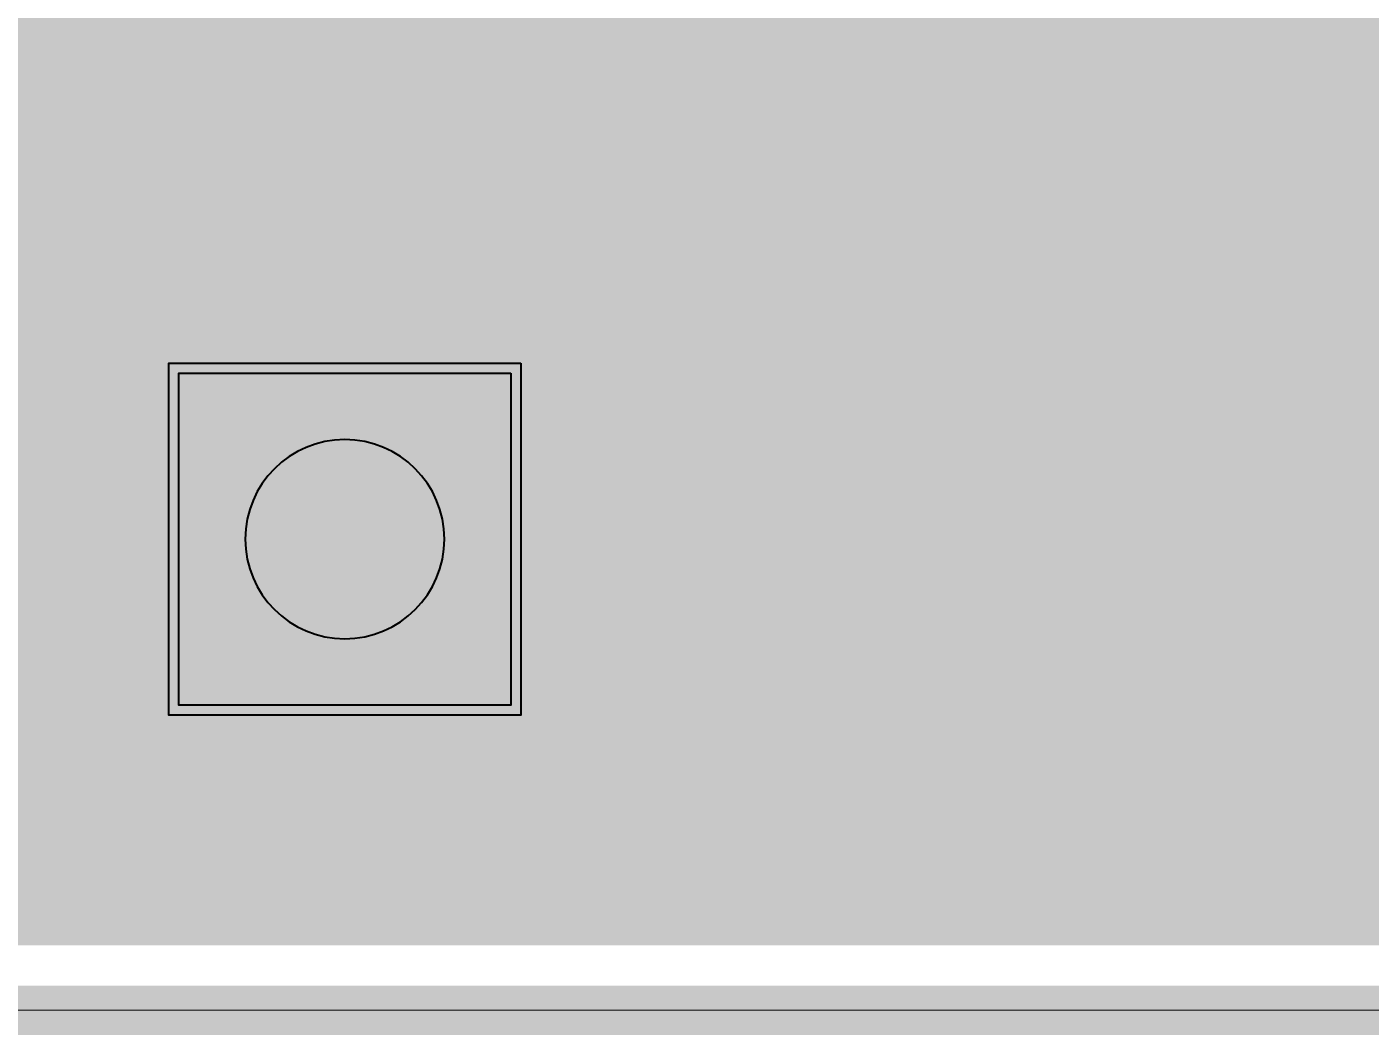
# Model space of a CAD drawing. Header units: millimetres. Extents: x -0.5 to 77.7, y -66.2 to -6.
# Drawn here: x 63.65 to 70.53, y -66.17 to -61 of the extents above; entities that cross this region are included whole.
import ezdxf

# ---------------------------------------------------------------- set-up
doc = ezdxf.new("R2010")
doc.units = ezdxf.units.MM
doc.header["$MEASUREMENT"] = 0
for name, color, linetype, true_color in [('Board-Outline-Layer', 7, 'Continuous', 0xff00ff), ('Bottom-Layer', 7, 'Continuous', 0x0000ff), ('Bottom-Paste-Mask-Layer', 7, 'Continuous', 0x800000), ('Bottom-Solder-Mask-Layer', 7, 'Continuous', 0xaa00ff), ('Hole-Layer', 7, 'Continuous', 0x222222), ('Inner1', 7, 'Continuous', 0x999966), ('Multi-Layer', 7, 'Continuous', 0xc0c0c0), ('Top-Layer', 7, 'Continuous', 0xff0000), ('Top-Paste-Mask-Layer', 7, 'Continuous', 0x808080), ('Top-Silkscreen-Layer', 7, 'Continuous', 0xffcc00), ('Top-Solder-Mask-Layer', 7, 'Continuous', 0x800080)]:
    doc.layers.add(name, color=color, linetype=linetype, true_color=true_color)

msp = doc.modelspace()

# ---------------------------------------------------------------- hatches: boundary and pattern name
at = {"layer": 'Bottom-Layer'}
msp.add_hatch(color=256, dxfattribs=at).paths.add_polyline_path([(66.1281, -62.7771), (66.1281, -64.4771), (64.4281, -64.4771), (64.4281, -62.7771)])
at = {"layer": 'Bottom-Paste-Mask-Layer'}
msp.add_hatch(color=256, dxfattribs=at).paths.add_polyline_path([(66.1281, -62.7771), (66.1281, -64.4771), (64.4281, -64.4771), (64.4281, -62.7771)])
at = {"layer": 'Bottom-Solder-Mask-Layer'}
msp.add_hatch(color=256, dxfattribs=at).paths.add_polyline_path([(66.1789, -62.7263), (66.1789, -64.5279), (64.3773, -64.5279), (64.3773, -62.7263)])
at = {"layer": 'Hole-Layer'}
msp.add_hatch(color=256, dxfattribs=at).paths.add_polyline_path([(64.7681, -63.6271, 1), (65.7881, -63.6271, 1)])
at = {"layer": 'Inner1'}
for points in [[(77.239, -6.4542), (77.239, -65.682), (-0.0229, -65.682), (-0.0229, -6.4542)], [(63.9463, -63.6271), (63.8543, -63.1648), (63.5924, -62.7728), (63.2005, -62.511), (62.7381, -62.419), (62.2758, -62.511), (61.8838, -62.7728), (61.6219, -63.1648), (61.53, -63.6271), (61.6219, -64.0895), (61.8838, -64.4814), (62.2758, -64.7433), (62.7381, -64.8353), (63.2005, -64.7433), (63.5924, -64.4814), (63.8543, -64.0895)], [(64.4281, -62.419), (64.2491, -62.467), (64.118, -62.5981), (64.07, -62.7771), (64.07, -64.4771), (64.118, -64.6562), (64.2491, -64.7873), (64.4281, -64.8353), (66.1281, -64.8353), (66.3072, -64.7873), (66.4383, -64.6562), (66.4863, -64.4771), (66.4863, -62.7771), (66.4383, -62.5981), (66.3072, -62.467), (66.1281, -62.419)]]:
    msp.add_hatch(color=256, dxfattribs=at).paths.add_polyline_path(points)
at = {"layer": 'Multi-Layer'}
msp.add_hatch(color=256, dxfattribs=at).paths.add_polyline_path([(66.1281, -62.7771), (66.1281, -64.4771), (64.4281, -64.4771), (64.4281, -62.7771)])
msp.add_hatch(color=256, dxfattribs=at).paths.add_polyline_path([(66.1281, -62.7771), (66.1281, -64.4771), (64.4281, -64.4771), (64.4281, -62.7771)])
msp.add_hatch(color=256, dxfattribs=at).paths.add_polyline_path([(66.1281, -62.7771), (66.1281, -64.4771), (64.4281, -64.4771), (64.4281, -62.7771)])
at = {"layer": 'Top-Layer'}
msp.add_hatch(color=256, dxfattribs=at).paths.add_polyline_path([(66.1281, -62.7771), (66.1281, -64.4771), (64.4281, -64.4771), (64.4281, -62.7771)])
at = {"layer": 'Top-Paste-Mask-Layer'}
msp.add_hatch(color=256, dxfattribs=at).paths.add_polyline_path([(66.1281, -62.7771), (66.1281, -64.4771), (64.4281, -64.4771), (64.4281, -62.7771)])
at = {"layer": 'Top-Solder-Mask-Layer'}
msp.add_hatch(color=256, dxfattribs=at).paths.add_polyline_path([(66.1789, -62.7263), (66.1789, -64.5279), (64.3773, -64.5279), (64.3773, -62.7263)])

# ---------------------------------------------------------------- linework, layer by layer
at = {"layer": 'Board-Outline-Layer', "const_width": 0.254}
msp.add_lwpolyline([(-0.381, -66.0401), (-0.381, -6.096), (77.5972, -6.096), (77.5972, -66.0401)], close=True, dxfattribs=at)
at = {"layer": 'Bottom-Layer'}
msp.add_lwpolyline([(66.1281, -62.7771), (66.1281, -64.4771), (64.4281, -64.4771), (64.4281, -62.7771)], close=True, dxfattribs=at)
at = {"layer": 'Bottom-Paste-Mask-Layer'}
msp.add_lwpolyline([(66.1281, -62.7771), (66.1281, -64.4771), (64.4281, -64.4771), (64.4281, -62.7771)], close=True, dxfattribs=at)
at = {"layer": 'Bottom-Solder-Mask-Layer'}
msp.add_lwpolyline([(66.1789, -62.7263), (66.1789, -64.5279), (64.3773, -64.5279), (64.3773, -62.7263)], close=True, dxfattribs=at)
at = {"layer": 'Hole-Layer'}
msp.add_lwpolyline([(64.7681, -63.6271, 1), (65.7881, -63.6271, 1)], format="xyb", close=True, dxfattribs=at)
at = {"layer": 'Inner1'}
for points, const_width in [([(-0.381, -66.0401), (-0.381, -6.096), (77.5972, -6.096), (77.5972, -66.0401)], 0.00508), ([(77.239, -6.4542), (77.239, -65.682), (-0.0229, -65.682), (-0.0229, -6.4542)], 0.0508), ([(63.9463, -63.6271), (63.8543, -63.1648), (63.5924, -62.7728), (63.2005, -62.511), (62.7381, -62.419), (62.2758, -62.511), (61.8838, -62.7728), (61.6219, -63.1648), (61.53, -63.6271), (61.6219, -64.0895), (61.8838, -64.4814), (62.2758, -64.7433), (62.7381, -64.8353), (63.2005, -64.7433), (63.5924, -64.4814), (63.8543, -64.0895)], 0.0508), ([(64.4281, -62.419), (64.2491, -62.467), (64.118, -62.5981), (64.07, -62.7771), (64.07, -64.4771), (64.118, -64.6562), (64.2491, -64.7873), (64.4281, -64.8353), (66.1281, -64.8353), (66.3072, -64.7873), (66.4383, -64.6562), (66.4863, -64.4771), (66.4863, -62.7771), (66.4383, -62.5981), (66.3072, -62.467), (66.1281, -62.419)], 0.0508)]:
    msp.add_lwpolyline(points, close=True, dxfattribs=dict(at, const_width=const_width))
at = {"layer": 'Multi-Layer'}
msp.add_lwpolyline([(66.1281, -62.7771), (66.1281, -64.4771), (64.4281, -64.4771), (64.4281, -62.7771)], close=True, dxfattribs=at)
msp.add_lwpolyline([(66.1281, -62.7771), (66.1281, -64.4771), (64.4281, -64.4771), (64.4281, -62.7771)], close=True, dxfattribs=at)
msp.add_lwpolyline([(66.1281, -62.7771), (66.1281, -64.4771), (64.4281, -64.4771), (64.4281, -62.7771)], close=True, dxfattribs=at)
at = {"layer": 'Top-Layer', "const_width": 0.7}
msp.add_lwpolyline([(65.2781, -63.6271), (62.2771, -60.6261)], dxfattribs=at)
at = {"layer": 'Top-Layer'}
msp.add_lwpolyline([(66.1281, -62.7771), (66.1281, -64.4771), (64.4281, -64.4771), (64.4281, -62.7771)], close=True, dxfattribs=at)
at = {"layer": 'Top-Paste-Mask-Layer'}
msp.add_lwpolyline([(66.1281, -62.7771), (66.1281, -64.4771), (64.4281, -64.4771), (64.4281, -62.7771)], close=True, dxfattribs=at)
at = {"layer": 'Top-Silkscreen-Layer', "const_width": 0.254}
for points in [[(58.9281, -62.3771), (66.5481, -62.3771)], [(58.9281, -62.3771), (66.5481, -62.3771)], [(64.0081, -64.8771), (64.0081, -62.3771)], [(64.0081, -64.8771), (64.0081, -62.3771)], [(66.5481, -62.3771), (66.5481, -64.8771)], [(66.5481, -62.3771), (66.5481, -64.8771)], [(66.5481, -64.8771), (58.9291, -64.8771)], [(66.5481, -64.8771), (58.9291, -64.8771)]]:
    msp.add_lwpolyline(points, dxfattribs=at)
at = {"layer": 'Top-Solder-Mask-Layer'}
msp.add_lwpolyline([(66.1789, -62.7263), (66.1789, -64.5279), (64.3773, -64.5279), (64.3773, -62.7263)], close=True, dxfattribs=at)

doc.saveas('drawing.dxf')
